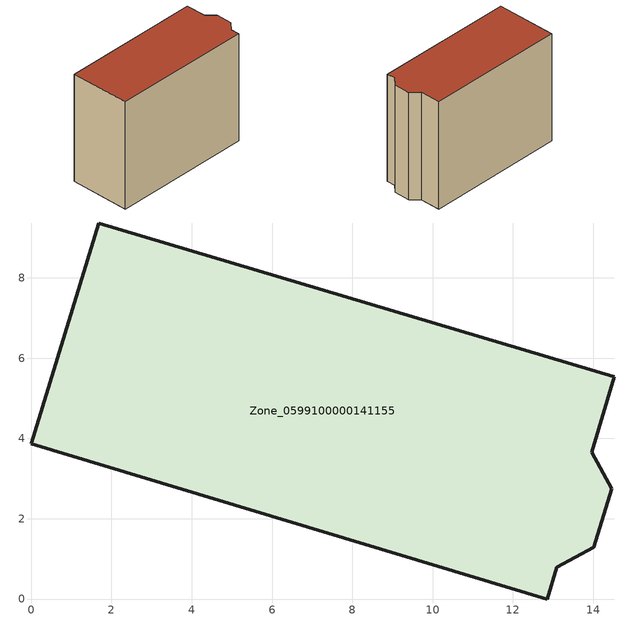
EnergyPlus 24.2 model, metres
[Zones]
Zone_0599100000141155
 floor ground (C_G): 13.97,3.66 14.46,2.74 14.02,1.29 13.1,0.79 12.86,0 0,3.86 1.68,9.37 14.53,5.54 z0
 wall outside (C_F): 0,3.86 12.86,0 13.1,0.79 14.02,1.29 14.46,2.74 13.97,3.66 14.53,5.54 1.68,9.37 0,3.86 z0:10.64
 roof outside (C_R): 13.97,3.66 14.53,5.54 1.68,9.37 0,3.86 12.86,0 13.1,0.79 14.02,1.29 14.46,2.74 z10.64
[BUILDING]
Pand.0599100000141155: North Axis=0; Terrain=City; Loads Convergence Tolerance Value=0.04; Temperature Convergence Tolerance Value=0.4; Solar Distribution=FullExterior; Maximum Number of Warmup Days=25; Minimum Number of Warmup Days=1
[Site:Location]
Rotterdam.The.Hague.AP_ZH_NLD Design_Conditions: Latitude=51.96; Longitude=4.45; Time Zone=1; Elevation=-4.5
[SITE:GROUNDTEMPERATURE:BUILDINGSURFACE]
18, 18, 18, 18, 18, 18, 18, 18, 18, 18, 18, 18
[MATERIAL] Thermal Absorptance=0.9; Solar Absorptance=0.7; Visible Absorptance=0.7
Name | Roughness | Thickness | Conductivity | Density | Specific Heat
G.TI.1946 | MediumSmooth | 0.15 | 1 | 540 | 1210
F.TI.1946 | Rough | 0.3 | 0.857143 | 1920 | 840
R.TI.1946 | MediumRough | 0.2 | 0.1 | 1500 | 1000
[CONSTRUCTION]
C_G: G.TI.1946
C_F: F.TI.1946
C_R: R.TI.1946
[ZONE]
Zone_0599100000141155: Type=1; Multiplier=1; Ceiling Height=Autocalculate; Volume=Autocalculate; Floor Area=autocalculate; Part of Total Floor Area=Yes
[ZONEINFILTRATION:DESIGNFLOWRATE]
Infil_Zone_0599100000141155: Zone or ZoneList or Space or SpaceList=Zone_0599100000141155; Schedule=AlwaysOn; Design Flow Rate Calculation Method=Flow/Area; Flow Rate per Floor Area=0.003; Constant Term Coefficient=1; Temperature Term Coefficient=0; Velocity Term Coefficient=0; Velocity Squared Term Coefficient=0
[HVACTEMPLATE:ZONE:IDEALLOADSAIRSYSTEM]
Zone_0599100000141155: Maximum Heating Supply Air Temperature=50; Minimum Cooling Supply Air Temperature=13; Maximum Heating Supply Air Humidity Ratio=0.0156; Minimum Cooling Supply Air Humidity Ratio=0.0077; Heating Limit=NoLimit; Cooling Limit=NoLimit; Dehumidification Control Type=ConstantSensibleHeatRatio; Cooling Sensible Heat Ratio=0.7; Dehumidification Setpoint=60; Humidification Control Type=None; Humidification Setpoint=30; Outdoor Air Method=None; Outdoor Air Flow Rate per Person=0.00944; Outdoor Air Flow Rate per Zone Floor Area=0; Outdoor Air Flow Rate per Zone=0; Demand Controlled Ventilation Type=None; Outdoor Air Economizer Type=NoEconomizer; Heat Recovery Type=None; Sensible Heat Recovery Effectiveness=0.7; Latent Heat Recovery Effectiveness=0.65
[ZONECONTROL:THERMOSTAT]
ThermostatControl_Zone_0599100000141155: Zone or ZoneList=Zone_0599100000141155; Control Type Schedule=DualSetpointControlType; Control 1=Thermostat_Zone_0599100000141155; Temperature Difference Between Cutout And Setpoint=0
[THERMOSTATSETPOINT:DUALSETPOINT]
Thermostat_Zone_0599100000141155: Heating Setpoint Temperature Schedule=HeatingSetpoint_Zone_0599100000141155; Cooling Setpoint Temperature Schedule=CoolingSetpoint_Zone_0599100000141155
[SCHEDULE:COMPACT]
HeatingSetpoint_Zone_0599100000141155: Through: 12/31, For: AllDays, Until: 24:00, 21
CoolingSetpoint_Zone_0599100000141155: Through: 12/31, For: AllDays, Until: 24:00, 24
DualSetpointControlType: Through: 12/31, For: AllDays, Until: 24:00, 4
AlwaysOn: Through: 12/31, For: AllDays, Until: 24:00, 1
